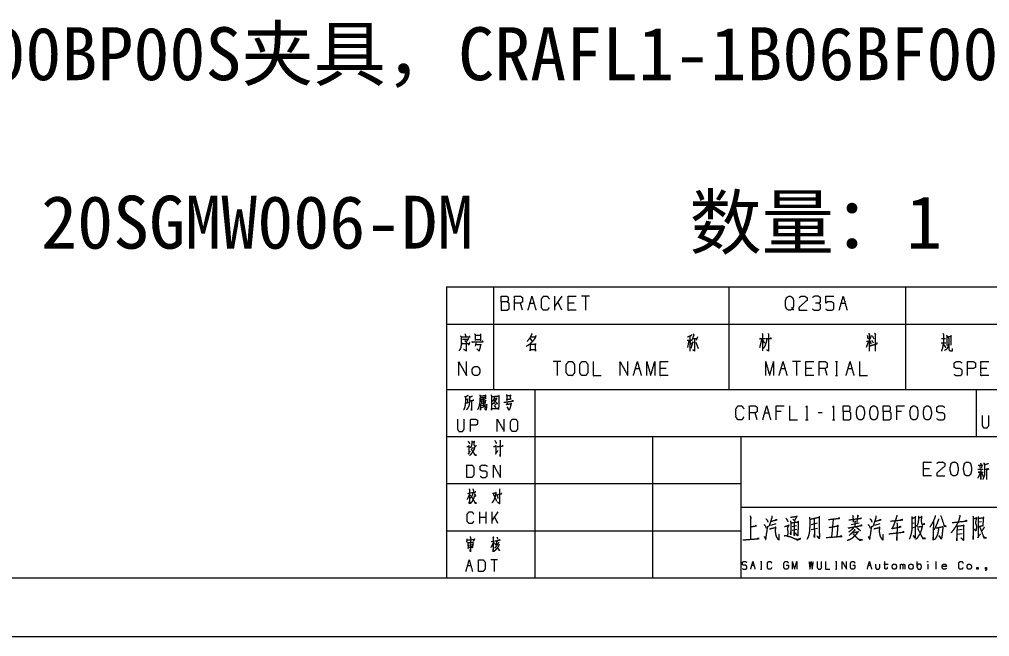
# Model space of a CAD drawing. Header units: millimetres. Extents: x 0 to 841, y 0 to 594.
# Drawn here: x 578.4 to 743.3, y 0 to 104.9 of the extents above; entities that cross this region are included whole.
import ezdxf

# ---------------------------------------------------------------- set-up
doc = ezdxf.new("R2010")
doc.units = ezdxf.units.MM
doc.layers.add('101', color=7, linetype='Continuous', true_color=0xffffff)

msp = doc.modelspace()

# ---------------------------------------------------------------- linework, layer by layer
at = {"layer": '101', "color": 72, "linetype": 'Continuous', "lineweight": 18}
for p, q in [((651, 59.46), (659, 59.46)), ((651, 59.46), (651, 53.11)), ((659, 59.46), (699, 59.46)), ((659, 59.46), (659, 53.11)), ((699, 59.46), (699, 53.11)), ((699, 59.46), (729, 59.46)), ((729, 59.46), (754, 59.46)), ((729, 59.46), (729, 53.11)), ((670.57, 57.85), (669.41, 56.2)), ((669.41, 55.48), (669.41, 57.85)), ((675.3, 57.85), (673.96, 57.85)), ((674.63, 57.85), (674.63, 55.48)), ((663.92, 55.48), (663.58, 56.68)), ((665.19, 56.68), (665.86, 56.68)), ((670.57, 55.48), (669.9, 56.9)), ((672.69, 56.68), (671.68, 56.68)), ((718.09, 56.68), (718.76, 56.68)), ((651, 53.11), (659, 53.11)), ((651, 53.11), (651, 42)), ((659, 53.11), (659, 42)), ((659, 53.11), (699, 53.11)), ((699, 53.11), (699, 42)), ((699, 53.11), (729, 53.11)), ((729, 53.11), (754, 53.11)), ((729, 53.11), (729, 42)), ((655.84, 51.23), (656.76, 51.23)), ((656.78, 51.45), (656.78, 50.3)), ((722.49, 51.18), (722.62, 50.6)), ((723.15, 51.18), (722.94, 50.53)), ((723.33, 51.2), (723.61, 50.62)), ((736.7, 51.25), (736.7, 49.55)), ((655.84, 50.53), (656.76, 50.53)), ((656.05, 50.08), (655.84, 49.38)), ((655.89, 49.65), (656.78, 49.65)), ((665.23, 50.65), (665.55, 50.17)), ((691.88, 50.4), (692.64, 50.4)), ((692.21, 50.35), (691.95, 49.13)), ((692.35, 51.08), (692.35, 48.55)), ((692.39, 50.17), (692.6, 49.7)), ((692.87, 50.13), (692.55, 49)), ((692.78, 50.68), (693.56, 50.68)), ((692.8, 50.17), (692.94, 49.95)), ((693.38, 50.08), (693.79, 48.98)), ((693.63, 50.98), (693.45, 50.35)), ((704.6, 50.62), (704.21, 49.08)), ((704.74, 50.35), (705.04, 49.9)), ((722.72, 50.25), (722.32, 49.17)), ((722.37, 50.25), (723.18, 50.25)), ((722.87, 50.25), (723.18, 49.77)), ((723.31, 50.38), (723.52, 49.92)), ((735.06, 49.95), (735.87, 49.95)), ((735.15, 50.65), (735.82, 50.65)), ((736.1, 51.03), (736.7, 51.03)), ((670.45, 46.74), (669.11, 46.74)), ((669.78, 46.74), (669.78, 44.36)), ((711.14, 46.74), (709.8, 46.74)), ((710.47, 46.74), (710.47, 44.36)), ((717.12, 46.74), (717.46, 46.74)), ((717.3, 46.74), (717.3, 44.36)), ((683.1, 45.56), (683.77, 45.56)), ((688.33, 45.56), (687.32, 45.56)), ((707.86, 45.56), (708.53, 45.56)), ((713.08, 45.56), (712.08, 45.56)), ((715.7, 44.36), (715.36, 45.56)), ((719.24, 45.56), (719.91, 45.56)), ((742.85, 45.56), (741.84, 45.56)), ((717.12, 44.36), (717.46, 44.36)), ((651, 42), (659, 42)), ((659, 42), (699, 42)), ((699, 42), (729, 42)), ((729, 42), (754, 42)), ((657.27, 40.33), (657.26, 39.02)), ((656.97, 38.94), (657.52, 39.09)), ((703.82, 36.83), (703.48, 38.03)), ((705.08, 38.03), (705.76, 38.03)), ((707.86, 38.26), (707.02, 38.26)), ((714.86, 38.03), (714.19, 38.03)), ((728.34, 38.26), (727.51, 38.26)), ((712.04, 36.83), (712.46, 36.83)), ((716.59, 36.83), (717.01, 36.83)), ((733.07, 28.51), (732.07, 28.51)), ((741.33, 28.48), (742.2, 28.48)), ((741.38, 29.16), (742.18, 29.16)), ((741.58, 29.06), (741.68, 28.66)), ((741.77, 29.56), (741.86, 29.21)), ((742.02, 29.06), (741.88, 28.61)), ((655.1, 24.43), (654.54, 24.28)), ((654.9, 24.18), (655.11, 23.91)), ((656.65, 19.22), (656.65, 21.19)), ((657.76, 20.22), (656.65, 20.22)), ((657.76, 19.22), (657.76, 21.19)), ((659.73, 21.19), (658.77, 19.82)), ((658.77, 19.22), (658.77, 21.19)), ((659.73, 19.22), (659.18, 20.4)), ((716.73, 19.91), (716.46, 16.9)), ((706.12, 18.97), (707.02, 19.22)), ((709.73, 18.7), (710.51, 18.87)), ((709.73, 18.08), (710.56, 18.28)), ((712.95, 18.18), (714.07, 18.46)), ((714.02, 19.28), (712.97, 19.01)), ((719.77, 19.08), (721.14, 19.32)), ((723.8, 18.97), (724.7, 19.22)), ((730.5, 19.28), (730.11, 19.22)), ((730.48, 18.53), (730.11, 18.42)), ((738.65, 18.18), (737.79, 18.08)), ((739.33, 19.73), (739.14, 19.63)), ((741.92, 19.53), (741.4, 19.46)), ((737.79, 17.42), (738.65, 17.53)), ((654.8, 15.56), (655.33, 15.64)), ((659.17, 16.24), (658.6, 16.12)), ((658.97, 15.95), (659.16, 15.71)), ((654.58, 12.07), (655.14, 12.07)), ((659.66, 13.05), (658.54, 13.05)), ((659.1, 13.05), (659.1, 11.08)), ((702.89, 12.12), (703.26, 12.12)), ((704.39, 12.76), (704.58, 12.76)), ((704.49, 12.76), (704.49, 11.45)), ((717.12, 12.76), (717.31, 12.76)), ((717.22, 12.76), (717.22, 11.45)), ((722.69, 12.12), (723.06, 12.12)), ((725.33, 12.32), (726.07, 12.32)), ((728.16, 11.45), (728.16, 12.32)), ((730.99, 11.8), (730.99, 12.76)), ((732.78, 12.32), (732.78, 11.45)), ((734.19, 12.78), (734.19, 11.45)), ((704.39, 11.45), (704.58, 11.45)), ((717.12, 11.45), (717.31, 11.45))]:
    msp.add_line(p, q, dxfattribs=at)
at = {"layer": '101', "color": 133, "linetype": 'Continuous', "lineweight": 18}
for p, q in [((651, 42), (651, 10)), ((651, 42), (831, 42)), ((666, 42), (666, 10)), ((741, 42), (741, 34)), ((651, 34), (831, 34)), ((686, 34), (686, 10)), ((701, 34), (701, 10)), ((651, 26), (701, 26)), ((701, 22), (810, 22)), ((651, 18), (701, 18)), ((25, 10), (831, 10)), ((651, 10), (831, 10)), ((0, 0), (841, 0))]:
    msp.add_line(p, q, dxfattribs=at)
at = {"layer": '101', "color": 72, "linetype": 'Continuous', "lineweight": 18}
for points, knots in [([(660.3, 56.9), (660.3, 57.85), (661.31, 57.85), (661.47, 57.63), (661.47, 57.15), (661.31, 56.9), (660.3, 56.9), (660.3, 55.48), (661.29, 55.48), (661.62, 55.7), (661.62, 56.68), (661.31, 56.9)], [0, 0, 0.115918, 0.238845, 0.272468, 0.330427, 0.366584, 0.489511, 0.663387, 0.78416, 0.833483, 0.952452, 1, 1]), ([(662.58, 55.48), (662.58, 57.85), (663.58, 57.85), (663.92, 57.63), (663.92, 56.9), (663.58, 56.68), (662.58, 56.68)], [0, 0, 0.400951, 0.571036, 0.639278, 0.761673, 0.829915, 1, 1]), ([(664.85, 55.48), (665.52, 57.85), (666.2, 55.48)], [0, 0, 0.499999, 1, 1]), ([(668.45, 55.95), (668.12, 55.48), (667.46, 55.48), (667.13, 55.95), (667.13, 57.38), (667.46, 57.85), (668.14, 57.85), (668.47, 57.38)], [0, 0, 0.114567, 0.243365, 0.357937, 0.638586, 0.753158, 0.885433, 1, 1]), ([(673.02, 55.48), (671.68, 55.48), (671.68, 57.85), (673.02, 57.85)], [0, 0, 0.26539, 0.73461, 1, 1]), ([(709.65, 55.95), (709.81, 55.7), (709.48, 55.48), (709.14, 55.48), (708.8, 55.7), (708.63, 56.18), (708.63, 57.15), (708.8, 57.63), (709.14, 57.85), (709.48, 57.85), (709.81, 57.63), (709.99, 57.15), (709.99, 56.2), (709.81, 55.7), (709.99, 55.48)], [0, 0, 0.043279, 0.102321, 0.151362, 0.210405, 0.284428, 0.42683, 0.500853, 0.559896, 0.608937, 0.667979, 0.742003, 0.880753, 0.958209, 1, 1]), ([(710.92, 57.63), (711.24, 57.85), (711.93, 57.85), (712.27, 57.63), (712.27, 57.15), (710.9, 55.95), (710.92, 55.48), (712.27, 55.48)], [0, 0, 0.069693, 0.192975, 0.265274, 0.350225, 0.67474, 0.75975, 1, 1]), ([(714.21, 56.68), (714.54, 56.9), (714.54, 57.63), (714.21, 57.85), (713.52, 57.85), (713.18, 57.63)], [0, 0, 0.153862, 0.429847, 0.583708, 0.846112, 1, 1]), ([(715.46, 55.7), (715.79, 55.48), (716.48, 55.48), (716.82, 55.7), (716.82, 56.65), (716.48, 56.9), (715.79, 56.9), (715.46, 56.68), (715.46, 57.85), (716.82, 57.85)], [0, 0, 0.062232, 0.168349, 0.230571, 0.376816, 0.44126, 0.547376, 0.609609, 0.790491, 1, 1]), ([(717.75, 55.48), (718.42, 57.85), (719.09, 55.48)], [0, 0, 0.500002, 1, 1]), ([(713.2, 55.7), (713.52, 55.48), (714.21, 55.48), (714.54, 55.7), (714.54, 56.43), (714.21, 56.68), (713.69, 56.68)], [0, 0, 0.124124, 0.343693, 0.472438, 0.703371, 0.836713, 1, 1]), ([(653.37, 51.12), (653.51, 50.95), (653.47, 49.45), (653.4, 49.08), (653.28, 48.78), (653.12, 48.6)], [0, 0, 0.084324, 0.646703, 0.789734, 0.911367, 1, 1]), ([(654.15, 51.45), (654.27, 51), (654.31, 51.08), (654.25, 50.9)], [0, 0, 0.637154, 0.750351, 1, 1]), ([(655.77, 51.47), (655.86, 51.38), (655.86, 50.35)], [0, 0, 0.115207, 1, 1]), ([(665.32, 50.95), (666.08, 50.95), (666.2, 51.18), (665.97, 50.6), (665.55, 50.13), (665.14, 49.7), (664.56, 49.33)], [0, 0, 0.213825, 0.286067, 0.460277, 0.639448, 0.804909, 1, 1]), ([(665.43, 51.55), (665.53, 51.38), (665.48, 51.45), (665.28, 50.98), (665.05, 50.62), (664.7, 50.17)], [0, 0, 0.113647, 0.164663, 0.449692, 0.682207, 1, 1]), ([(692.64, 51.35), (692.64, 51.2), (691.95, 50.9)], [0, 0, 0.16634, 1, 1]), ([(692.94, 51.47), (693.03, 51.23), (692.64, 50.28)], [0, 0, 0.205277, 1, 1]), ([(704.64, 51.55), (704.71, 51.45), (704.71, 48.6)], [0, 0, 0.041199, 1, 1]), ([(705.68, 51.53), (705.73, 51.38), (705.73, 48.53), (705.43, 48.73)], [0, 0, 0.047207, 0.892896, 1, 1]), ([(722.76, 51.58), (722.87, 51.38), (722.81, 51.45), (722.81, 48.55)], [0, 0, 0.070346, 0.098898, 1, 1]), ([(723.75, 51.58), (723.93, 51.38), (723.86, 51.45), (723.86, 48.53)], [0, 0, 0.08101, 0.11229, 1, 1]), ([(735.36, 51.55), (735.48, 51.35), (735.48, 50), (735.39, 49.7), (735.36, 49.38), (735.29, 49.03), (735.2, 48.83), (735.11, 48.55)], [0, 0, 0.07613, 0.5131, 0.614332, 0.720149, 0.835725, 0.906503, 1, 1]), ([(735.96, 51.25), (736.05, 51.1), (736.05, 49.5)], [0, 0, 0.098135, 1, 1]), ([(653.53, 50.95), (654.99, 50.95), (654.91, 51.08), (654.82, 50.9)], [0, 0, 0.807756, 0.89205, 1, 1]), ([(653.76, 49.83), (653.65, 49.7), (653.6, 49.8), (654.89, 49.8), (654.94, 50), (654.75, 49.55)], [0, 0, 0.072386, 0.122372, 0.692159, 0.783527, 1, 1]), ([(653.74, 50.55), (654.66, 50.55), (654.77, 50.68), (654.32, 50.08), (654.43, 49.95), (654.11, 50.35)], [0, 0, 0.367174, 0.432656, 0.730333, 0.795825, 1, 1]), ([(654.36, 49.83), (654.36, 48.55), (653.9, 48.83)], [0, 0, 0.704208, 1, 1]), ([(655.5, 50.08), (655.45, 50), (655.34, 50.13), (657.2, 50.13), (657.09, 50.2), (656.97, 50.08)], [0, 0, 0.03799, 0.105799, 0.873513, 0.927241, 1, 1]), ([(656.86, 49.73), (656.53, 48.55), (656.19, 48.9)], [0, 0, 0.715851, 1, 1]), ([(665.16, 49.8), (665.21, 49.73), (665.21, 48.6), (665.21, 48.78), (666.15, 48.78), (666.15, 48.55), (666.15, 49.83), (666.15, 49.65), (665.25, 49.65)], [0, 0, 0.018727, 0.24808, 0.283758, 0.474741, 0.520612, 0.780546, 0.816223, 1, 1]), ([(693.15, 50.68), (693.15, 48.53), (692.87, 48.73)], [0, 0, 0.861245, 1, 1]), ([(704.3, 50.53), (704.28, 50.68), (705.1, 50.68)], [0, 0, 0.156673, 1, 1]), ([(705.47, 50.62), (705.4, 50.38), (705.36, 50.15), (705.29, 49.9), (705.18, 49.65), (705.1, 49.38), (704.95, 49.17), (704.85, 48.98)], [0, 0, 0.146041, 0.27406, 0.420091, 0.57274, 0.735099, 0.872771, 1, 1]), ([(705.22, 50.65), (706.21, 50.65), (706.12, 50.78), (706.01, 50.65)], [0, 0, 0.757398, 0.874547, 1, 1]), ([(723.15, 49.5), (723.1, 49.38), (722.99, 49.45), (724.23, 49.8), (724.17, 49.92), (724.1, 49.77)], [0, 0, 0.073266, 0.143372, 0.837231, 0.910497, 1, 1]), ([(735.47, 49.7), (735.82, 49.17), (735.87, 49.23), (735.73, 49.33)], [0, 0, 0.720073, 0.802972, 1, 1]), ([(736.26, 50.83), (736.38, 50.73), (736.38, 49.85), (736.3, 49.6), (736.26, 49.38), (736.19, 49.2), (736.05, 48.95), (735.91, 48.78), (735.62, 48.63)], [0, 0, 0.062448, 0.405845, 0.509909, 0.599296, 0.673368, 0.786085, 0.874378, 1, 1]), ([(736.4, 49.7), (736.4, 48.78), (736.49, 48.65), (736.63, 48.6), (736.99, 48.6), (736.99, 48.98)], [0, 0, 0.472768, 0.55099, 0.627679, 0.808336, 1, 1]), ([(653.07, 44.36), (653.07, 46.74), (654.41, 44.36), (654.41, 46.74)], [0, 0, 0.317574, 0.682426, 1, 1]), ([(671.72, 44.36), (672.39, 44.36), (672.73, 44.84), (672.73, 46.26), (672.39, 46.74), (671.72, 46.74), (671.36, 46.26), (671.36, 44.84), (671.72, 44.36)], [0, 0, 0.102686, 0.19162, 0.409477, 0.498411, 0.601098, 0.69162, 0.909477, 1, 1]), ([(673.99, 44.36), (674.67, 44.36), (675, 44.84), (675, 46.26), (674.67, 46.74), (673.99, 46.74), (673.64, 46.26), (673.64, 44.84), (673.99, 44.36)], [0, 0, 0.10268, 0.191619, 0.409477, 0.498415, 0.601096, 0.691619, 0.909477, 1, 1]), ([(675.94, 46.74), (675.94, 44.36), (677.28, 44.36)], [0, 0, 0.638733, 1, 1]), ([(680.49, 44.36), (680.49, 46.74), (681.83, 44.36), (681.83, 46.74)], [0, 0, 0.317574, 0.682426, 1, 1]), ([(682.76, 44.36), (683.44, 46.74), (684.11, 44.36)], [0, 0, 0.499999, 1, 1]), ([(685.04, 44.36), (685.04, 46.74), (685.71, 44.36), (686.38, 46.74), (686.38, 44.36)], [0, 0, 0.245192, 0.499999, 0.754808, 1, 1]), ([(688.66, 44.36), (687.32, 44.36), (687.32, 46.74), (688.66, 46.74)], [0, 0, 0.26539, 0.73461, 1, 1]), ([(705.25, 44.36), (705.25, 46.74), (705.92, 44.36), (706.59, 46.74), (706.59, 44.36)], [0, 0, 0.245192, 0.500001, 0.754808, 1, 1]), ([(707.52, 44.36), (708.2, 46.74), (708.87, 44.36)], [0, 0, 0.499998, 1, 1]), ([(713.42, 44.36), (712.08, 44.36), (712.08, 46.74), (713.42, 46.74)], [0, 0, 0.265387, 0.734613, 1, 1]), ([(714.35, 44.36), (714.35, 46.74), (715.36, 46.74), (715.7, 46.51), (715.7, 45.79), (715.36, 45.56), (714.35, 45.56)], [0, 0, 0.400946, 0.57103, 0.639276, 0.76167, 0.829917, 1, 1]), ([(718.91, 44.36), (719.58, 46.74), (720.25, 44.36)], [0, 0, 0.499998, 1, 1]), ([(721.18, 46.74), (721.18, 44.36), (722.53, 44.36)], [0, 0, 0.63874, 1, 1]), ([(737.27, 44.59), (737.6, 44.36), (738.29, 44.36), (738.63, 44.61), (738.63, 45.31), (738.29, 45.56), (737.62, 45.56), (737.27, 45.79), (737.27, 46.51), (737.62, 46.74), (738.29, 46.74), (738.63, 46.51)], [0, 0, 0.06804, 0.18406, 0.254518, 0.372334, 0.442792, 0.555847, 0.626369, 0.748394, 0.818916, 0.931971, 1, 1]), ([(739.56, 44.36), (739.56, 46.74), (740.57, 46.74), (740.91, 46.51), (740.91, 45.79), (740.55, 45.56), (739.56, 45.56)], [0, 0, 0.40114, 0.571306, 0.639585, 0.762039, 0.832809, 1, 1]), ([(743.18, 44.36), (741.84, 44.36), (741.84, 46.74), (743.18, 46.74)], [0, 0, 0.265394, 0.734606, 1, 1]), ([(655.45, 44.66), (655.65, 44.44), (655.89, 44.36), (656.12, 44.36), (656.37, 44.44), (656.56, 44.66), (656.67, 44.99), (656.67, 45.34), (656.56, 45.64), (656.37, 45.86), (656.12, 45.94), (655.89, 45.94), (655.65, 45.86), (655.45, 45.64), (655.34, 45.34), (655.34, 44.99), (655.45, 44.66)], [0, 0, 0.063224, 0.118194, 0.167047, 0.222025, 0.285249, 0.357934, 0.432349, 0.5, 0.563224, 0.618202, 0.667055, 0.722025, 0.78525, 0.8529, 0.927315, 1, 1]), ([(654.68, 41.01), (654.62, 40.97), (654.2, 40.68), (654.16, 40.86), (654.21, 40.68), (654.21, 40.11), (654.2, 39.75), (654.18, 39.51), (654.15, 39.27), (654.1, 39.05), (654.04, 38.83), (653.96, 38.67), (653.9, 38.54)], [0, 0, 0.024368, 0.186804, 0.243943, 0.302156, 0.485025, 0.59767, 0.675198, 0.753202, 0.825102, 0.898193, 0.953349, 1, 1]), ([(654.24, 39.69), (654.27, 39.71), (654.63, 39.78), (654.59, 39.75), (654.63, 40.44), (654.66, 40.35), (654.23, 40.24)], [0, 0, 0.022681, 0.239272, 0.269991, 0.67699, 0.732558, 1, 1]), ([(655.41, 40.92), (655.16, 40.75), (654.93, 40.68), (654.9, 40.86), (654.93, 40.59), (654.91, 40.33), (654.9, 40.04), (654.88, 39.8), (654.85, 39.58), (654.82, 39.33), (654.77, 39.16), (654.7, 39.02), (654.62, 38.87), (654.54, 38.74), (654.46, 38.63), (654.38, 38.54)], [0, 0, 0.096323, 0.172941, 0.229419, 0.313419, 0.396988, 0.487497, 0.564125, 0.634338, 0.711439, 0.768977, 0.817389, 0.871907, 0.92032, 0.962889, 1, 1]), ([(654.91, 40.06), (655.62, 40.19), (655.57, 40.22), (655.49, 40.17)], [0, 0, 0.834801, 0.895274, 1, 1]), ([(655.27, 40.11), (655.27, 38.47), (655.26, 38.58), (655.27, 38.76)], [0, 0, 0.849783, 0.907772, 1, 1]), ([(656.68, 41.12), (656.69, 40.92), (656.69, 40.57), (656.68, 40.24), (656.66, 40.02), (656.63, 39.73), (656.58, 39.49), (656.54, 39.22), (656.47, 39.02), (656.4, 38.83), (656.27, 38.58)], [0, 0, 0.076502, 0.212087, 0.339339, 0.424292, 0.535104, 0.630036, 0.733299, 0.813245, 0.895184, 1, 1]), ([(656.72, 40.9), (657.69, 41.01), (657.65, 41.06), (657.6, 40.66), (657.68, 40.66), (656.71, 40.55)], [0, 0, 0.391072, 0.416916, 0.577577, 0.608912, 1, 1]), ([(657.68, 40.46), (657.63, 40.42), (657.24, 40.35), (657.02, 40.3), (656.82, 40.26)], [0, 0, 0.072258, 0.516577, 0.766872, 1, 1]), ([(656.9, 40.15), (656.91, 40), (656.94, 39.55), (656.93, 39.66), (657.66, 39.73), (657.6, 39.73), (657.65, 40.13), (657.68, 40.06), (656.91, 40)], [0, 0, 0.056493, 0.217483, 0.258029, 0.525921, 0.548622, 0.694151, 0.720787, 1, 1]), ([(658.6, 41.08), (658.63, 40.79), (658.66, 38.52), (658.64, 38.76), (659.75, 38.76), (659.67, 38.78), (659.52, 38.76)], [0, 0, 0.069513, 0.617086, 0.67568, 0.942516, 0.962044, 1, 1]), ([(658.64, 40.79), (659.96, 40.92), (659.91, 40.99), (659.88, 40.79), (659.86, 38.8), (659.85, 38.58), (659.74, 38.76)], [0, 0, 0.328132, 0.348331, 0.398412, 0.893175, 0.948283, 1, 1]), ([(659.08, 40.44), (659.14, 40.42), (659.58, 40.48), (659.53, 40.55), (659.33, 40.13), (659.17, 39.91), (659.03, 39.73), (658.89, 39.58), (658.74, 39.47)], [0, 0, 0.033928, 0.260453, 0.30201, 0.540801, 0.679357, 0.795012, 0.902031, 1, 1]), ([(659.16, 40.77), (659.16, 40.66), (659.02, 40.33), (658.85, 40.06), (658.77, 39.95)], [0, 0, 0.119857, 0.510428, 0.853217, 1, 1]), ([(659.05, 40.19), (659.1, 40.19), (659.58, 39.62), (659.75, 39.62), (659.58, 39.66), (659.5, 39.71)], [0, 0, 0.037884, 0.645152, 0.78405, 0.927467, 1, 1]), ([(659.13, 39.64), (659.3, 39.49), (659.38, 39.38)], [0, 0, 0.630834, 1, 1]), ([(660.75, 39.86), (660.95, 39.86), (661.36, 39.91), (662.36, 40.06), (662.25, 40.08), (662.09, 40.04)], [0, 0, 0.107045, 0.322378, 0.855631, 0.914429, 1, 1]), ([(661.17, 41.14), (661.23, 40.88), (661.23, 40.11), (661.23, 40.3), (661.98, 40.42), (661.86, 40.42), (661.89, 40.97), (661.91, 41.06), (661.94, 40.99), (661.83, 40.97), (661.23, 40.88)], [0, 0, 0.076614, 0.294118, 0.350048, 0.563216, 0.598355, 0.753962, 0.779204, 0.799818, 0.831203, 1, 1]), ([(661.34, 39.91), (661.23, 39.38), (661.2, 39.47), (662.03, 39.6), (661.98, 39.69), (661.98, 39.6), (661.89, 39.22), (661.83, 38.98), (661.75, 38.78), (661.69, 38.63), (661.64, 38.52), (661.61, 38.49), (661.33, 39), (661.62, 38.54)], [0, 0, 0.136368, 0.159976, 0.371153, 0.396349, 0.418608, 0.516109, 0.579315, 0.633123, 0.675134, 0.705359, 0.714995, 0.861272, 1, 1]), ([(656.77, 39.51), (656.79, 39.31), (656.8, 38.8), (656.79, 38.47), (656.77, 38.56), (656.8, 38.78)], [0, 0, 0.147471, 0.523365, 0.76867, 0.835022, 1, 1]), ([(656.8, 39.33), (657.86, 39.44), (657.83, 39.51), (657.82, 39.4), (657.77, 38.89), (657.75, 38.69), (657.69, 38.47), (657.49, 38.76), (657.71, 38.54)], [0, 0, 0.37408, 0.399746, 0.438828, 0.617586, 0.687454, 0.767884, 0.891101, 1, 1]), ([(657.47, 39.22), (657.54, 39.05), (657.57, 38.91)], [0, 0, 0.579206, 1, 1]), ([(659.07, 39.27), (659.27, 39.11), (659.36, 39)], [0, 0, 0.637922, 1, 1]), ([(701.52, 37.31), (701.19, 36.83), (700.53, 36.83), (700.2, 37.31), (700.2, 38.73), (700.53, 39.21), (701.2, 39.21), (701.54, 38.73)], [0, 0, 0.114572, 0.243362, 0.357933, 0.638581, 0.753153, 0.885428, 1, 1]), ([(702.47, 36.83), (702.47, 39.21), (703.48, 39.21), (703.82, 38.98), (703.82, 38.26), (703.48, 38.03), (702.47, 38.03)], [0, 0, 0.400956, 0.571043, 0.63928, 0.761677, 0.829913, 1, 1]), ([(707.02, 36.83), (707.02, 39.21), (708.37, 39.21)], [0, 0, 0.638726, 1, 1]), ([(709.3, 39.21), (709.3, 36.83), (710.64, 36.83)], [0, 0, 0.638726, 1, 1]), ([(712.11, 39.01), (712.25, 39.21), (712.25, 36.83)], [0, 0, 0.093487, 1, 1]), ([(716.66, 39.01), (716.8, 39.21), (716.8, 36.83)], [0, 0, 0.093487, 1, 1]), ([(718.41, 38.26), (718.41, 39.21), (719.41, 39.21), (719.57, 38.98), (719.57, 38.51), (719.41, 38.26), (718.41, 38.26), (718.41, 36.83), (719.4, 36.83), (719.73, 37.06), (719.73, 38.03), (719.41, 38.26)], [0, 0, 0.115916, 0.238846, 0.272469, 0.330427, 0.366583, 0.489513, 0.663387, 0.784168, 0.833486, 0.952452, 1, 1]), ([(721.51, 36.83), (721.85, 37.08), (722.03, 37.78), (722.03, 38.26), (721.85, 38.98), (721.51, 39.21), (721.18, 39.21), (720.84, 38.98), (720.67, 38.26), (720.68, 37.78), (720.84, 37.08), (721.18, 36.83), (721.51, 36.83)], [0, 0, 0.06753, 0.183976, 0.260589, 0.380949, 0.446152, 0.500308, 0.565511, 0.685868, 0.762533, 0.878314, 0.945843, 1, 1]), ([(723.79, 36.83), (724.13, 37.08), (724.3, 37.78), (724.3, 38.26), (724.13, 38.98), (723.79, 39.21), (723.45, 39.21), (723.12, 38.98), (722.94, 38.26), (722.96, 37.78), (723.12, 37.08), (723.45, 36.83), (723.79, 36.83)], [0, 0, 0.067529, 0.183976, 0.260588, 0.380948, 0.44615, 0.500306, 0.565509, 0.685868, 0.762534, 0.878314, 0.945844, 1, 1]), ([(725.24, 38.26), (725.24, 39.21), (726.24, 39.21), (726.4, 38.98), (726.4, 38.51), (726.24, 38.26), (725.24, 38.26), (725.24, 36.83), (726.23, 36.83), (726.56, 37.06), (726.56, 38.03), (726.24, 38.26)], [0, 0, 0.115916, 0.238847, 0.272469, 0.330427, 0.366584, 0.489514, 0.663388, 0.784159, 0.833486, 0.952452, 1, 1]), ([(727.51, 36.83), (727.51, 39.21), (728.86, 39.21)], [0, 0, 0.63874, 1, 1]), ([(730.62, 36.83), (730.96, 37.08), (731.13, 37.78), (731.13, 38.26), (730.96, 38.98), (730.62, 39.21), (730.28, 39.21), (729.95, 38.98), (729.77, 38.26), (729.79, 37.78), (729.95, 37.08), (730.28, 36.83), (730.62, 36.83)], [0, 0, 0.067519, 0.183965, 0.260577, 0.380937, 0.446128, 0.500297, 0.565499, 0.685856, 0.762521, 0.878301, 0.94583, 1, 1]), ([(732.9, 36.83), (733.23, 37.08), (733.41, 37.78), (733.41, 38.26), (733.23, 38.98), (732.9, 39.21), (732.56, 39.21), (732.22, 38.98), (732.05, 38.26), (732.07, 37.78), (732.22, 37.08), (732.56, 36.83), (732.9, 36.83)], [0, 0, 0.06753, 0.183976, 0.260589, 0.380949, 0.446152, 0.500308, 0.565511, 0.685868, 0.762533, 0.878314, 0.945843, 1, 1]), ([(734.32, 37.06), (734.66, 36.83), (735.35, 36.83), (735.69, 37.08), (735.69, 37.78), (735.35, 38.03), (734.68, 38.03), (734.32, 38.26), (734.32, 38.98), (734.68, 39.21), (735.35, 39.21), (735.69, 38.98)], [0, 0, 0.068038, 0.184054, 0.254521, 0.372334, 0.442801, 0.555839, 0.626371, 0.748391, 0.818924, 0.931962, 1, 1]), ([(652.84, 36.96), (652.84, 35.28), (653.12, 34.86), (653.71, 34.86), (654.02, 35.28), (654.02, 36.96)], [0, 0, 0.33715, 0.438599, 0.557782, 0.66285, 1, 1]), ([(655.1, 34.86), (655.1, 36.96), (655.99, 36.96), (656.28, 36.76), (656.28, 36.12), (655.97, 35.92), (655.1, 35.92)], [0, 0, 0.401145, 0.571315, 0.639588, 0.762043, 0.832818, 1, 1]), ([(659.62, 34.86), (659.62, 36.96), (660.81, 34.86), (660.81, 36.96)], [0, 0, 0.317575, 0.682425, 1, 1]), ([(662.18, 34.86), (662.78, 34.86), (663.07, 35.28), (663.07, 36.54), (662.78, 36.96), (662.18, 36.96), (661.87, 36.54), (661.87, 35.28), (662.18, 34.86)], [0, 0, 0.102685, 0.191619, 0.409478, 0.498412, 0.601096, 0.691619, 0.909477, 1, 1]), ([(742.02, 37.58), (742.02, 35.9), (742.3, 35.48), (742.89, 35.48), (743.2, 35.9), (743.2, 37.58)], [0, 0, 0.337152, 0.438605, 0.557781, 0.662848, 1, 1]), ([(654.68, 33.22), (654.86, 32.91), (654.9, 32.78)], [0, 0, 0.726446, 1, 1]), ([(655.29, 33.26), (655.3, 33.06), (655.3, 32.84), (655.27, 32.64), (655.22, 32.45), (655.16, 32.31), (655.1, 32.2), (655.02, 32.09)], [0, 0, 0.161542, 0.340476, 0.503495, 0.668951, 0.787649, 0.890429, 1, 1]), ([(655.32, 33.09), (655.74, 33.13), (655.71, 33.2), (655.66, 33.02), (655.66, 32.87), (655.66, 32.58), (655.68, 32.51), (655.71, 32.45), (655.77, 32.42), (655.85, 32.4), (655.96, 32.4), (656.02, 32.42), (656.07, 32.47)], [0, 0, 0.256863, 0.301246, 0.41201, 0.505693, 0.679674, 0.720921, 0.765315, 0.805449, 0.854615, 0.920842, 0.961001, 1, 1]), ([(659.22, 33.31), (659.41, 32.98), (659.44, 32.84)], [0, 0, 0.736536, 1, 1]), ([(660.11, 33.37), (660.12, 33.22), (660.12, 30.64), (660.11, 30.81), (660.12, 31.03)], [0, 0, 0.049515, 0.872926, 0.929447, 1, 1]), ([(654.44, 32.29), (654.86, 32.38), (654.8, 32.47), (654.79, 32.29), (654.77, 31.12), (654.69, 31.03), (655.02, 31.5)], [0, 0, 0.167417, 0.209463, 0.278404, 0.733404, 0.779227, 1, 1]), ([(655.22, 32.03), (655.83, 32.14), (655.79, 32.2), (655.65, 31.81), (655.57, 31.63), (655.49, 31.47), (655.36, 31.28), (655.22, 31.1), (655.08, 30.94), (654.97, 30.83), (654.88, 30.77)], [0, 0, 0.254937, 0.288355, 0.46205, 0.541622, 0.612966, 0.709675, 0.802668, 0.888738, 0.952739, 1, 1]), ([(655.21, 31.83), (655.24, 31.83), (655.82, 30.86), (656.11, 30.83), (655.82, 30.9), (655.74, 30.99)], [0, 0, 0.016597, 0.617599, 0.775738, 0.937326, 1, 1]), ([(658.98, 32.31), (659.42, 32.4), (659.39, 32.45), (659.36, 31.08), (659.3, 30.99), (659.72, 31.61)], [0, 0, 0.16359, 0.18343, 0.685806, 0.725485, 1, 1]), ([(659.62, 32.31), (660.64, 32.42), (660.58, 32.45), (660.45, 32.4)], [0, 0, 0.837036, 0.891368, 1, 1]), ([(733.41, 27.31), (732.07, 27.31), (732.07, 29.68), (733.41, 29.68)], [0, 0, 0.265394, 0.734606, 1, 1]), ([(734.34, 29.46), (734.66, 29.68), (735.35, 29.68), (735.69, 29.46), (735.69, 28.98), (734.32, 27.78), (734.34, 27.31), (735.69, 27.31)], [0, 0, 0.069693, 0.192975, 0.265274, 0.350226, 0.67474, 0.75975, 1, 1]), ([(737.45, 27.31), (737.79, 27.56), (737.96, 28.26), (737.96, 28.73), (737.79, 29.46), (737.45, 29.68), (737.11, 29.68), (736.78, 29.46), (736.6, 28.73), (736.62, 28.26), (736.78, 27.56), (737.11, 27.31), (737.45, 27.31)], [0, 0, 0.06753, 0.183973, 0.260585, 0.380942, 0.446144, 0.500314, 0.565505, 0.685865, 0.762531, 0.878311, 0.94583, 1, 1]), ([(739.73, 27.31), (740.06, 27.56), (740.24, 28.26), (740.24, 28.73), (740.06, 29.46), (739.73, 29.68), (739.39, 29.68), (739.05, 29.46), (738.88, 28.73), (738.9, 28.26), (739.05, 27.56), (739.39, 27.31), (739.73, 27.31)], [0, 0, 0.06753, 0.183973, 0.260585, 0.380942, 0.446144, 0.500314, 0.565505, 0.685865, 0.762531, 0.878311, 0.94583, 1, 1]), ([(654.46, 27.07), (655.33, 27.07), (655.65, 27.49), (655.65, 28.75), (655.33, 29.17), (654.46, 29.17), (654.46, 27.07)], [0, 0, 0.142136, 0.227161, 0.43179, 0.516816, 0.658952, 1, 1]), ([(656.71, 27.27), (657, 27.07), (657.61, 27.07), (657.91, 27.29), (657.91, 27.91), (657.61, 28.13), (657.02, 28.13), (656.71, 28.33), (656.71, 28.97), (657.02, 29.17), (657.61, 29.17), (657.91, 28.97)], [0, 0, 0.068039, 0.184052, 0.25452, 0.372334, 0.442801, 0.555845, 0.62637, 0.748393, 0.818918, 0.931962, 1, 1]), ([(658.98, 27.07), (658.98, 29.17), (660.17, 27.07), (660.17, 29.17)], [0, 0, 0.317575, 0.682425, 1, 1]), ([(741.81, 28.38), (741.81, 26.71), (741.81, 27.96), (741.35, 27.96), (742.21, 27.96)], [0, 0, 0.394058, 0.688131, 0.796244, 1, 1]), ([(743.08, 29.41), (742.46, 29.18), (742.34, 29.51), (742.46, 29.16), (742.44, 28.43), (742.43, 27.88), (742.41, 27.41), (742.16, 26.73)], [0, 0, 0.171113, 0.261513, 0.358015, 0.546528, 0.68957, 0.813127, 1, 1]), ([(742.44, 28.46), (743.12, 28.46), (742.8, 28.46), (742.8, 26.68)], [0, 0, 0.242922, 0.357998, 1, 1]), ([(743.17, 28.43), (743.05, 28.58), (742.92, 28.38)], [0, 0, 0.452652, 1, 1]), ([(741.68, 27.88), (741.6, 27.56), (741.45, 27.28), (741.28, 26.93)], [0, 0, 0.324433, 0.622294, 1, 1]), ([(741.97, 27.78), (742.2, 27.31), (742.2, 27.41), (742.13, 27.21)], [0, 0, 0.628325, 0.747402, 1, 1]), ([(654.85, 25.11), (654.92, 24.99), (654.89, 25.03), (654.89, 22.59), (654.86, 22.73), (654.89, 22.94)], [0, 0, 0.048142, 0.065074, 0.880814, 0.930182, 1, 1]), ([(655.45, 25.11), (655.53, 24.93), (655.56, 24.8), (655.56, 24.68)], [0, 0, 0.449921, 0.72868, 1, 1]), ([(659.98, 25.13), (660.01, 24.91), (660.01, 23.33), (660.03, 22.81), (660.01, 22.61), (660, 22.57), (659.67, 22.9), (660, 22.61)], [0, 0, 0.066217, 0.519982, 0.669306, 0.729161, 0.741827, 0.875056, 1, 1]), ([(654.89, 24.28), (654.8, 23.99), (654.7, 23.75), (654.6, 23.52), (654.48, 23.31)], [0, 0, 0.28594, 0.539662, 0.775435, 1, 1]), ([(655.68, 23.99), (655.7, 23.83), (655.61, 23.54), (655.52, 23.31), (655.42, 23.13), (655.24, 22.84), (655.14, 22.71), (655.01, 22.59)], [0, 0, 0.103476, 0.291955, 0.443857, 0.576191, 0.787108, 0.887318, 1, 1]), ([(655.42, 24.31), (655.4, 24.14), (655.26, 23.85), (655.15, 23.64), (655.1, 23.56)], [0, 0, 0.201933, 0.596286, 0.876827, 1, 1]), ([(655.23, 24.45), (655.97, 24.6), (655.91, 24.62), (655.84, 24.57)], [0, 0, 0.838754, 0.907252, 1, 1]), ([(655.29, 23.7), (655.33, 23.66), (655.84, 22.71), (656.12, 22.69), (655.86, 22.75), (655.78, 22.84)], [0, 0, 0.033497, 0.633662, 0.788434, 0.938664, 1, 1]), ([(655.7, 24.31), (655.87, 24.08), (655.91, 23.97), (655.97, 23.85)], [0, 0, 0.535198, 0.744447, 1, 1]), ([(658.81, 24.35), (659.46, 24.47), (659.41, 24.53), (659.37, 24.28), (659.31, 24.04), (659.25, 23.77), (659.13, 23.44), (659, 23.17), (658.99, 23.13), (658.87, 22.94), (658.72, 22.73)], [0, 0, 0.244433, 0.272778, 0.366792, 0.461908, 0.564548, 0.695472, 0.807143, 0.823509, 0.905516, 1, 1]), ([(658.96, 24.2), (659.35, 23.39), (659.43, 23.17), (659.44, 23.02)], [0, 0, 0.700222, 0.886543, 1, 1]), ([(659.48, 24.12), (659.53, 24.1), (660.38, 24.31), (660.32, 24.33), (660.26, 24.28)], [0, 0, 0.045965, 0.873309, 0.932105, 1, 1]), ([(659.59, 23.93), (659.72, 23.62), (659.73, 23.48)], [0, 0, 0.698422, 1, 1]), ([(655.62, 19.62), (655.34, 19.22), (654.8, 19.22), (654.52, 19.62), (654.52, 20.8), (654.8, 21.19), (655.36, 21.19), (655.64, 20.8)], [0, 0, 0.114569, 0.243366, 0.357935, 0.638584, 0.753153, 0.885431, 1, 1]), ([(702.61, 20.53), (702.75, 20.18), (702.7, 20.29), (702.68, 19.56), (702.68, 17.53), (702.66, 16.56)], [0, 0, 0.088891, 0.116032, 0.287978, 0.770794, 1, 1]), ([(705.29, 20.04), (705.51, 19.77), (705.56, 19.63), (705.61, 19.46)], [0, 0, 0.519919, 0.73571, 1, 1]), ([(706.31, 20.53), (706.31, 20.29), (706.07, 19.53), (705.9, 19.01), (705.73, 18.7)], [0, 0, 0.124612, 0.535976, 0.817159, 1, 1]), ([(706.14, 19.6), (707.19, 19.87), (707.02, 19.87), (706.85, 19.77)], [0, 0, 0.74539, 0.862786, 1, 1]), ([(708.68, 20.15), (708.95, 19.73), (709.02, 19.49)], [0, 0, 0.661595, 1, 1]), ([(709.48, 20.29), (710.61, 20.46), (710.58, 20.53), (710.14, 19.7), (709.85, 19.97), (710.17, 19.66), (710.21, 19.53)], [0, 0, 0.36175, 0.385071, 0.68373, 0.811932, 0.953356, 1, 1]), ([(712.68, 20.29), (712.75, 19.87), (712.73, 19.46), (712.73, 18.73), (712.7, 18.08), (712.65, 17.7), (712.58, 17.32), (712.46, 16.94), (712.36, 16.73), (712.26, 16.56)], [0, 0, 0.110336, 0.219176, 0.409317, 0.581468, 0.681885, 0.783317, 0.887931, 0.947989, 1, 1]), ([(712.75, 19.94), (714.38, 20.32), (714.34, 20.42), (714.34, 19.91), (714.36, 18.49), (714.36, 17.66), (714.38, 17.15), (714.36, 16.8), (714.36, 16.63), (713.99, 17.11), (714.34, 16.73)], [0, 0, 0.250217, 0.267282, 0.34446, 0.555444, 0.678928, 0.756192, 0.807772, 0.833498, 0.923864, 1, 1]), ([(713.48, 20.08), (713.53, 17.35), (713.53, 16.87), (713.51, 17.08), (713.53, 17.49)], [0, 0, 0.711346, 0.837386, 0.891777, 1, 1]), ([(715.9, 19.91), (717.82, 20.11), (717.73, 20.15), (717.55, 20.08)], [0, 0, 0.870761, 0.917258, 1, 1]), ([(719.36, 19.84), (721.55, 20.11), (721.43, 20.11), (721.29, 20.04)], [0, 0, 0.886332, 0.935186, 1, 1]), ([(720.02, 20.6), (720.12, 20.46), (720.07, 20.46), (720.12, 19.46)], [0, 0, 0.138589, 0.178592, 1, 1]), ([(720.85, 20.66), (720.99, 20.49), (720.9, 20.56), (720.72, 19.42)], [0, 0, 0.151118, 0.230947, 1, 1]), ([(722.97, 20.04), (723.19, 19.77), (723.24, 19.63), (723.29, 19.46)], [0, 0, 0.519919, 0.73571, 1, 1]), ([(723.99, 20.53), (723.99, 20.29), (723.75, 19.53), (723.58, 19.01), (723.41, 18.7)], [0, 0, 0.124612, 0.535976, 0.817159, 1, 1]), ([(723.82, 19.6), (724.87, 19.87), (724.7, 19.87), (724.53, 19.77)], [0, 0, 0.745419, 0.862771, 1, 1]), ([(726.46, 19.63), (728.53, 19.84), (728.43, 19.91), (728.16, 19.8)], [0, 0, 0.836559, 0.884538, 1, 1]), ([(727.53, 20.66), (727.53, 20.46), (727.21, 19.49), (726.99, 18.94), (726.72, 18.35), (726.67, 18.35), (728.24, 18.66), (728.14, 18.7), (727.92, 18.59)], [0, 0, 0.046524, 0.275034, 0.408549, 0.553506, 0.56447, 0.922194, 0.945453, 1, 1]), ([(730.06, 20.42), (730.09, 20.15), (730.11, 19.28), (730.09, 18.46), (730.04, 17.8), (729.89, 17.21), (729.75, 16.8), (729.63, 16.56)], [0, 0, 0.070329, 0.28934, 0.499598, 0.66644, 0.819873, 0.931329, 1, 1]), ([(730.14, 20.11), (730.77, 20.32), (730.67, 20.39), (730.67, 17.04), (730.65, 16.8), (730.63, 16.73), (730.33, 17.18), (730.63, 16.8)], [0, 0, 0.122094, 0.143965, 0.756447, 0.800872, 0.814266, 0.912285, 1, 1]), ([(731.19, 20.49), (731.21, 20.15), (731.19, 19.7), (731.14, 19.32), (731.04, 19.04), (730.92, 18.84), (730.84, 18.77)], [0, 0, 0.190956, 0.438946, 0.650198, 0.811822, 0.94447, 1, 1]), ([(731.23, 20.22), (731.82, 20.32), (731.75, 20.42), (731.7, 19.91), (731.7, 19.46), (731.72, 19.22), (731.84, 19.11), (732.28, 19.11), (732.19, 19.18), (732.02, 19.11)], [0, 0, 0.209697, 0.254409, 0.437765, 0.595972, 0.681594, 0.738017, 0.892888, 0.93504, 1, 1]), ([(734.06, 20.56), (734.04, 20.39), (733.87, 19.91), (733.7, 19.56), (733.48, 19.15), (733.31, 18.87), (733.16, 18.63)], [0, 0, 0.081145, 0.319756, 0.499049, 0.717311, 0.868474, 1, 1]), ([(734.6, 20.04), (734.62, 19.91), (734.4, 19.32), (734.31, 19.11), (734.16, 18.77), (734.01, 18.46), (733.82, 18.15)], [0, 0, 0.067376, 0.368458, 0.478479, 0.658655, 0.823687, 1, 1]), ([(734.97, 20.53), (735.04, 20.46), (735.6, 18.8), (735.94, 18.73), (735.62, 18.87), (735.53, 19.01)], [0, 0, 0.037082, 0.681737, 0.810185, 0.937687, 1, 1]), ([(738.26, 20.66), (738.26, 20.49), (738.11, 19.91), (737.97, 19.49), (737.82, 19.22), (737.55, 18.7), (737.16, 18.15), (736.89, 17.8), (736.72, 17.63)], [0, 0, 0.049752, 0.224096, 0.350742, 0.440844, 0.608968, 0.803945, 0.929998, 1, 1]), ([(740.48, 20.46), (740.53, 20.04), (740.53, 16.52), (740.5, 16.8), (740.53, 17.11)], [0, 0, 0.092137, 0.86992, 0.931161, 1, 1]), ([(740.55, 20.08), (741.16, 20.15), (741.09, 20.22), (740.89, 19.35), (740.89, 19.28), (740.94, 19.18), (741.01, 19.01), (741.06, 18.77), (741.06, 18.56), (741.04, 18.32), (741.01, 18.15), (740.94, 17.97), (740.72, 18.28), (740.94, 18.01)], [0, 0, 0.163213, 0.189962, 0.42515, 0.443501, 0.473932, 0.523767, 0.589294, 0.644347, 0.708904, 0.755238, 0.805073, 0.906208, 1, 1]), ([(741.35, 20.42), (741.38, 20.11), (741.38, 16.94), (741.28, 16.8), (741.77, 17.46)], [0, 0, 0.069653, 0.779472, 0.817267, 1, 1]), ([(741.4, 20.11), (742.35, 20.22), (742.26, 20.32), (742.14, 18.84), (742.21, 18.84), (741.43, 18.66)], [0, 0, 0.276542, 0.317649, 0.747834, 0.768982, 1, 1]), ([(702.7, 18.66), (703.68, 18.84), (703.61, 18.87), (703.44, 18.8)], [0, 0, 0.788943, 0.853361, 1, 1]), ([(705, 19.04), (705.22, 18.73), (705.26, 18.63), (705.31, 18.46)], [0, 0, 0.564231, 0.734008, 1, 1]), ([(705, 17.01), (705.26, 16.49), (705.61, 18.77)], [0, 0, 0.202025, 1, 1]), ([(705.92, 18.32), (706.97, 18.56), (706.92, 18.66), (706.9, 18.42), (706.87, 18.08), (706.87, 17.84), (706.9, 17.56), (707, 17.15), (707.07, 16.94), (707.17, 16.8), (707.26, 16.63), (707.39, 16.52), (707.53, 16.46), (707.51, 17.39), (707.48, 16.52)], [0, 0, 0.19834, 0.219425, 0.264156, 0.327893, 0.372398, 0.423458, 0.501842, 0.542302, 0.573456, 0.609977, 0.639455, 0.669272, 0.840991, 1, 1]), ([(708.43, 18.7), (709.21, 18.91), (709.14, 18.97), (709.07, 18.77), (708.95, 18.46), (708.92, 18.32), (708.95, 18.15), (709.02, 17.94), (709.04, 17.7), (708.97, 17.35), (708.92, 17.15)], [0, 0, 0.288064, 0.323943, 0.402265, 0.521269, 0.571261, 0.63341, 0.711732, 0.798322, 0.924133, 1, 1]), ([(709.46, 19.66), (709.53, 19.28), (709.53, 17.28), (709.48, 17.53), (709.53, 17.87)], [0, 0, 0.129595, 0.800553, 0.883167, 1, 1]), ([(709.53, 19.32), (710.41, 19.46), (710.82, 19.49), (710.78, 19.63), (710.75, 18.56), (710.73, 17.9), (710.7, 17.35), (710.68, 17.11), (710.39, 17.53)], [0, 0, 0.198437, 0.291326, 0.324003, 0.562828, 0.709268, 0.832621, 0.88681, 1, 1]), ([(710.09, 19.35), (710.09, 18.49), (710.12, 17.66), (710.12, 17.18), (710.07, 17.42), (710.12, 17.84)], [0, 0, 0.304008, 0.595981, 0.766226, 0.853067, 1, 1]), ([(716.04, 18.56), (717.58, 18.84), (717.51, 18.94), (717.34, 16.97)], [0, 0, 0.426348, 0.460962, 1, 1]), ([(719.26, 18.53), (719.33, 18.49), (719.38, 18.49), (720.63, 18.7), (721.63, 18.91), (721.55, 18.94), (721.38, 18.87)], [0, 0, 0.030219, 0.048441, 0.519523, 0.900993, 0.931212, 1, 1]), ([(720.09, 18.49), (720.12, 18.35), (720.07, 18.35), (719.77, 18.08), (719.38, 17.77)], [0, 0, 0.128567, 0.173322, 0.542406, 1, 1]), ([(720.33, 18.28), (720.38, 18.04), (720.33, 18.08), (719.99, 17.7), (719.7, 17.42), (719.41, 17.18)], [0, 0, 0.154133, 0.191512, 0.51089, 0.762568, 1, 1]), ([(720.38, 19.66), (720.48, 19.56), (720.43, 19.53), (720.41, 18.7)], [0, 0, 0.138047, 0.196037, 1, 1]), ([(720.7, 18.53), (721.19, 18.18), (721.31, 17.97)], [0, 0, 0.713213, 1, 1]), ([(722.68, 19.04), (722.89, 18.73), (722.94, 18.63), (722.99, 18.46)], [0, 0, 0.564231, 0.734008, 1, 1]), ([(722.68, 17.01), (722.94, 16.49), (723.29, 18.77)], [0, 0, 0.202025, 1, 1]), ([(723.6, 18.32), (724.65, 18.56), (724.6, 18.66), (724.58, 18.42), (724.55, 18.08), (724.55, 17.84), (724.58, 17.56), (724.68, 17.15), (724.75, 16.94), (724.85, 16.8), (724.94, 16.63), (725.07, 16.52), (725.21, 16.46), (725.19, 17.39), (725.16, 16.52)], [0, 0, 0.198341, 0.219427, 0.264159, 0.327896, 0.372401, 0.423462, 0.501846, 0.542307, 0.573452, 0.609974, 0.639452, 0.669269, 0.84099, 1, 1]), ([(727.55, 19.32), (727.58, 19.15), (727.55, 16.35), (727.53, 16.63), (727.55, 16.97)], [0, 0, 0.048504, 0.826565, 0.903707, 1, 1]), ([(731.02, 18.63), (731.94, 18.77), (731.87, 18.91), (731.8, 18.53), (731.7, 18.11), (731.6, 17.87), (731.5, 17.59), (731.36, 17.32), (731.16, 17.04), (731.02, 16.8), (730.87, 16.63), (730.75, 16.52)], [0, 0, 0.248084, 0.289437, 0.391757, 0.504362, 0.573317, 0.650816, 0.733521, 0.823007, 0.897765, 0.957653, 1, 1]), ([(731.06, 18.32), (731.14, 18.32), (731.92, 16.7), (732.41, 16.7), (731.92, 16.77), (731.63, 17.32)], [0, 0, 0.021039, 0.538447, 0.678705, 0.82036, 1, 1]), ([(733.75, 19.53), (733.72, 16.42), (733.7, 16.7), (733.75, 16.97)], [0, 0, 0.847819, 0.923472, 1, 1]), ([(734.62, 18.46), (734.65, 18.32), (734.48, 17.46), (734.28, 16.97), (734.11, 16.7), (733.94, 16.46)], [0, 0, 0.064861, 0.471801, 0.712903, 0.863113, 1, 1]), ([(734.23, 18.53), (734.31, 18.46), (734.36, 18.49), (735.38, 18.7), (735.23, 17.35), (735.19, 16.87), (735.11, 16.66), (735.06, 16.59), (734.67, 17.21), (735.09, 16.66)], [0, 0, 0.021075, 0.033595, 0.252598, 0.536204, 0.637929, 0.683935, 0.701642, 0.855332, 1, 1]), ([(736.94, 19.39), (739.48, 19.66), (739.33, 19.73)], [0, 0, 0.940372, 1, 1]), ([(737.72, 18.91), (737.77, 18.77), (737.75, 16.49), (737.75, 16.28), (737.72, 16.49), (737.75, 16.73)], [0, 0, 0.047497, 0.786427, 0.853598, 0.921235, 1, 1]), ([(737.77, 18.77), (738.89, 18.91), (738.89, 18.97), (738.94, 18.91), (738.89, 18.87), (738.89, 16.46), (738.87, 16.32), (738.48, 16.77), (738.87, 16.39)], [0, 0, 0.224398, 0.238094, 0.254868, 0.266729, 0.746112, 0.77393, 0.891944, 1, 1]), ([(741.62, 18.7), (742.33, 16.8), (742.77, 16.77), (742.33, 16.87), (742.23, 17.08)], [0, 0, 0.643821, 0.783835, 0.927246, 1, 1]), ([(742.38, 18.63), (742.31, 18.42), (741.89, 17.87)], [0, 0, 0.241282, 1, 1]), ([(654.46, 16.64), (654.46, 16.45), (654.4, 16.16), (654.37, 16.06)], [0, 0, 0.316024, 0.817546, 1, 1]), ([(654.46, 16.41), (655.78, 16.53), (655.75, 16.6), (655.57, 16.26)], [0, 0, 0.74892, 0.787784, 1, 1]), ([(654.99, 16.99), (655.08, 16.78), (655.11, 16.64)], [0, 0, 0.60334, 1, 1]), ([(658.91, 16.97), (658.97, 16.86), (658.95, 16.89), (658.95, 14.44), (658.94, 14.63), (658.95, 14.84)], [0, 0, 0.039885, 0.048388, 0.86771, 0.930393, 1, 1]), ([(659.54, 16.93), (659.64, 16.72), (659.66, 16.64), (659.64, 16.57)], [0, 0, 0.609647, 0.831592, 1, 1]), ([(701.36, 16.42), (701.95, 16.49), (703.36, 16.59), (704.12, 16.66), (704.05, 16.7), (703.78, 16.63)], [0, 0, 0.188614, 0.642509, 0.885466, 0.911352, 1, 1]), ([(708.41, 17.15), (708.61, 17.18), (708.82, 17.15), (709.14, 17.04), (709.46, 16.97), (709.92, 16.77), (710.34, 16.59), (710.65, 16.42), (711.21, 16.66), (710.65, 16.49), (710.39, 16.56)], [0, 0, 0.051193, 0.108601, 0.194772, 0.278607, 0.409733, 0.525756, 0.619012, 0.776802, 0.92843, 1, 1]), ([(715.55, 16.84), (718.21, 17.04), (718.09, 17.08), (717.87, 17.04)], [0, 0, 0.884284, 0.926313, 1, 1]), ([(720.16, 17.77), (720.24, 17.7), (721.02, 17.84), (720.97, 17.87), (720.68, 17.46), (720.51, 17.25), (720.31, 17.04), (720.09, 16.84), (719.85, 16.66), (719.58, 16.49), (719.36, 16.39), (719.12, 16.32)], [0, 0, 0.029335, 0.260525, 0.277953, 0.425837, 0.504102, 0.587076, 0.675082, 0.762219, 0.855276, 0.926065, 1, 1]), ([(720.07, 17.46), (720.14, 17.46), (720.29, 17.25), (720.82, 16.73), (721.24, 16.39), (721.7, 16.46), (721.26, 16.42), (721.07, 16.56)], [0, 0, 0.026517, 0.118384, 0.388536, 0.584008, 0.7538, 0.913391, 1, 1]), ([(726.19, 17.46), (728.77, 17.77), (728.65, 17.8), (728.43, 17.73)], [0, 0, 0.879478, 0.922284, 1, 1]), ([(654.59, 16.08), (654.62, 15.89), (654.68, 14.98), (654.67, 15.15), (655.4, 15.23), (655.31, 15.25), (655.15, 15.21)], [0, 0, 0.083432, 0.487209, 0.560757, 0.88655, 0.926462, 1, 1]), ([(655.4, 15.23), (655.46, 15.13), (655.55, 16.12), (655.57, 16.04), (654.65, 15.89)], [0, 0, 0.055629, 0.522281, 0.563367, 1, 1]), ([(655.05, 16.35), (655.08, 16.31), (655.06, 14.42), (655.03, 14.61), (655.06, 14.84)], [0, 0, 0.021551, 0.822258, 0.902418, 1, 1]), ([(658.97, 16.1), (658.84, 15.77), (658.73, 15.52), (658.65, 15.33), (658.53, 15.15)], [0, 0, 0.339097, 0.594725, 0.790666, 1, 1]), ([(659.93, 15.64), (659.89, 15.5), (659.72, 15.17), (659.54, 14.96), (659.35, 14.73), (659.19, 14.57), (659.06, 14.44)], [0, 0, 0.100505, 0.349354, 0.529552, 0.726518, 0.879827, 1, 1]), ([(659.83, 16.06), (659.82, 15.95), (659.64, 15.64), (659.63, 15.62), (659.5, 15.42), (659.35, 15.21), (659.19, 15.02)], [0, 0, 0.084867, 0.37449, 0.395073, 0.594273, 0.800096, 1, 1]), ([(659.58, 16.29), (659.57, 16.16), (659.32, 15.66), (659.29, 15.64), (659.74, 15.79)], [0, 0, 0.104847, 0.570662, 0.600718, 1, 1]), ([(659.29, 16.26), (660.11, 16.43), (660.05, 16.45), (659.93, 16.39)], [0, 0, 0.811183, 0.871423, 1, 1]), ([(659.66, 15.08), (659.95, 14.73), (660.01, 14.57), (659.92, 14.77)], [0, 0, 0.533336, 0.737997, 1, 1]), ([(656.42, 11.08), (657.24, 11.08), (657.54, 11.47), (657.54, 12.65), (657.24, 13.05), (656.42, 13.05), (656.42, 11.08)], [0, 0, 0.142139, 0.227164, 0.431791, 0.516816, 0.658955, 1, 1]), ([(701.28, 11.58), (701.47, 11.45), (701.85, 11.45), (702.03, 11.59), (702.03, 11.98), (701.85, 12.12), (701.47, 12.12), (701.28, 12.24), (701.28, 12.64), (701.47, 12.76), (701.85, 12.76), (702.03, 12.64)], [0, 0, 0.068035, 0.184054, 0.254518, 0.372335, 0.442799, 0.555843, 0.62637, 0.748394, 0.81892, 0.931964, 1, 1]), ([(706.26, 11.72), (706.08, 11.45), (705.72, 11.45), (705.53, 11.72), (705.53, 12.5), (705.72, 12.76), (706.09, 12.76), (706.27, 12.5)], [0, 0, 0.114569, 0.243366, 0.357934, 0.638584, 0.753153, 0.885431, 1, 1]), ([(708.73, 12.12), (709.1, 12.12), (709.1, 11.72), (708.92, 11.45), (708.54, 11.45), (708.35, 11.72), (708.35, 12.5), (708.55, 12.76), (708.91, 12.76), (709.09, 12.5)], [0, 0, 0.103295, 0.214796, 0.304261, 0.410274, 0.499739, 0.718896, 0.809958, 0.910534, 1, 1]), ([(709.78, 11.45), (709.78, 12.76), (710.15, 11.45), (710.52, 12.76), (710.52, 11.45)], [0, 0, 0.245192, 0.5, 0.754808, 1, 1]), ([(712.6, 12.76), (712.78, 11.45), (712.97, 12.76), (713.16, 11.45), (713.35, 12.76)], [0, 0, 0.249745, 0.499742, 0.750003, 1, 1]), ([(714.02, 12.76), (714.02, 11.72), (714.19, 11.45), (714.56, 11.45), (714.76, 11.72), (714.76, 12.76)], [0, 0, 0.337152, 0.438599, 0.557781, 0.662848, 1, 1]), ([(715.43, 12.76), (715.43, 11.45), (716.17, 11.45)], [0, 0, 0.638735, 1, 1]), ([(718.26, 11.45), (718.26, 12.76), (719, 11.45), (719, 12.76)], [0, 0, 0.317574, 0.682426, 1, 1]), ([(720.05, 12.12), (720.42, 12.12), (720.42, 11.72), (720.23, 11.45), (719.85, 11.45), (719.67, 11.72), (719.67, 12.5), (719.86, 12.76), (720.22, 12.76), (720.41, 12.5)], [0, 0, 0.103295, 0.214796, 0.304261, 0.410274, 0.499739, 0.718896, 0.809958, 0.910534, 1, 1]), ([(723.92, 12.32), (723.92, 11.8), (723.98, 11.62), (724.08, 11.49), (724.22, 11.45), (724.35, 11.45), (724.48, 11.49), (724.59, 11.62), (724.65, 11.8), (724.65, 12.32)], [0, 0, 0.242016, 0.329107, 0.404862, 0.470732, 0.529268, 0.595138, 0.670893, 0.757984, 1, 1]), ([(725.93, 11.77), (725.88, 11.58), (725.77, 11.47), (725.64, 11.47), (725.52, 11.58), (725.48, 11.77), (725.48, 12.78)], [0, 0, 0.107406, 0.190396, 0.26402, 0.350758, 0.456998, 1, 1]), ([(726.81, 11.62), (726.91, 11.49), (727.05, 11.45), (727.18, 11.45), (727.31, 11.49), (727.42, 11.62), (727.48, 11.8), (727.48, 11.99), (727.42, 12.16), (727.31, 12.28), (727.18, 12.32), (727.05, 12.32), (726.91, 12.28), (726.81, 12.16), (726.75, 11.99), (726.75, 11.8), (726.81, 11.62)], [0, 0, 0.063222, 0.118195, 0.167047, 0.22202, 0.285243, 0.357936, 0.432349, 0.50001, 0.563233, 0.618206, 0.667057, 0.72203, 0.785253, 0.852903, 0.927317, 1, 1]), ([(728.16, 12.06), (728.19, 12.21), (728.29, 12.31), (728.4, 12.31), (728.49, 12.21), (728.53, 12.06), (728.53, 11.45)], [0, 0, 0.11888, 0.224456, 0.306983, 0.41256, 0.533085, 1, 1]), ([(728.53, 12.06), (728.56, 12.21), (728.66, 12.31), (728.78, 12.31), (728.86, 12.21), (728.9, 12.06), (728.9, 11.45)], [0, 0, 0.118606, 0.223939, 0.313761, 0.413913, 0.534161, 1, 1]), ([(729.63, 11.62), (729.74, 11.49), (729.88, 11.45), (730.01, 11.45), (730.14, 11.49), (730.25, 11.62), (730.31, 11.8), (730.31, 11.99), (730.25, 12.16), (730.14, 12.28), (730.01, 12.32), (729.88, 12.32), (729.74, 12.28), (729.63, 12.16), (729.58, 11.99), (729.58, 11.8), (729.63, 11.62)], [0, 0, 0.063224, 0.118198, 0.167051, 0.222025, 0.285248, 0.357933, 0.432348, 0.5, 0.563224, 0.618198, 0.667051, 0.722025, 0.785248, 0.8529, 0.927315, 1, 1]), ([(730.99, 11.8), (731.05, 11.62), (731.16, 11.49), (731.29, 11.45), (731.42, 11.45), (731.56, 11.49), (731.66, 11.62), (731.72, 11.8), (731.72, 11.99), (731.66, 12.16), (731.56, 12.28), (731.42, 12.32), (731.29, 12.32), (731.16, 12.28), (731.05, 12.16), (730.99, 11.99)], [0, 0, 0.078529, 0.146835, 0.206229, 0.25901, 0.318404, 0.38671, 0.465239, 0.545636, 0.618727, 0.687034, 0.746428, 0.799208, 0.858602, 0.926909, 1, 1]), ([(732.78, 12.68), (732.8, 12.74), (732.78, 12.78), (732.76, 12.74), (732.78, 12.68)], [0, 0, 0.280624, 0.5, 0.719376, 1, 1]), ([(735.91, 11.62), (735.8, 11.49), (735.66, 11.45), (735.54, 11.45), (735.4, 11.49), (735.29, 11.62), (735.23, 11.8), (735.23, 11.99), (735.29, 12.16), (735.4, 12.28), (735.54, 12.32), (735.66, 12.32), (735.8, 12.28), (735.91, 12.16), (735.97, 11.99), (735.97, 11.89), (735.23, 11.89)], [0, 0, 0.053947, 0.100856, 0.142541, 0.189449, 0.243396, 0.305417, 0.368913, 0.426639, 0.480587, 0.527495, 0.56918, 0.616088, 0.670035, 0.727761, 0.759509, 1, 1]), ([(738.79, 11.72), (738.61, 11.45), (738.25, 11.45), (738.06, 11.72), (738.06, 12.5), (738.25, 12.76), (738.62, 12.76), (738.8, 12.5)], [0, 0, 0.114569, 0.243366, 0.357934, 0.638584, 0.753153, 0.885431, 1, 1]), ([(739.54, 11.62), (739.64, 11.49), (739.78, 11.45), (739.91, 11.45), (740.04, 11.49), (740.15, 11.62), (740.21, 11.8), (740.21, 11.99), (740.15, 12.16), (740.04, 12.28), (739.91, 12.32), (739.78, 12.32), (739.64, 12.28), (739.54, 12.16), (739.48, 11.99), (739.48, 11.8), (739.54, 11.62)], [0, 0, 0.063224, 0.118198, 0.167051, 0.222025, 0.285248, 0.357933, 0.432348, 0.5, 0.563224, 0.618198, 0.667051, 0.722025, 0.785248, 0.8529, 0.927315, 1, 1]), ([(741.16, 11.45), (741.35, 11.45), (741.35, 11.72), (741.16, 11.72), (741.16, 11.45)], [0, 0, 0.207087, 0.5, 0.707087, 1, 1]), ([(742.76, 11.45), (742.58, 11.45), (742.58, 11.72), (742.76, 11.72), (742.76, 11.33), (742.58, 11.19)], [0, 0, 0.148246, 0.357931, 0.506177, 0.815186, 1, 1])]:
    msp.add_open_spline(points, degree=1, knots=knots, dxfattribs=at)
for points in [[(704.75, 36.83), (705.42, 39.21), (706.09, 36.83)], [(654.3, 11.08), (654.86, 13.05), (655.41, 11.08)], [(702.7, 11.45), (703.07, 12.76), (703.45, 11.45)], [(722.5, 11.45), (722.88, 12.76), (723.25, 11.45)]]:
    msp.add_open_spline(points, degree=1, dxfattribs=at)

# ---------------------------------------------------------------- texts
at = {"layer": '101', "color": 95, "linetype": 'Continuous', "lineweight": 18, "char_height": 9, "width": 12383.9218, "attachment_point": 1}
for s, insert in [('{\\fSimSun|b0|i0|c134|p2;安装于：CRAFL1-1B00BP00S夹具，}CRAFL1-1B06BF00S{\\fSimSun|b0|i0|c134|p2;单元}', (469.08, 103.59)), ('{\\fSimSun|b0|i0|c134|p2;20SGMW006-DM      数量：1}', (582.09, 74.95))]:
    msp.add_mtext(s, dxfattribs=dict(at, insert=insert))

doc.saveas('drawing.dxf')
